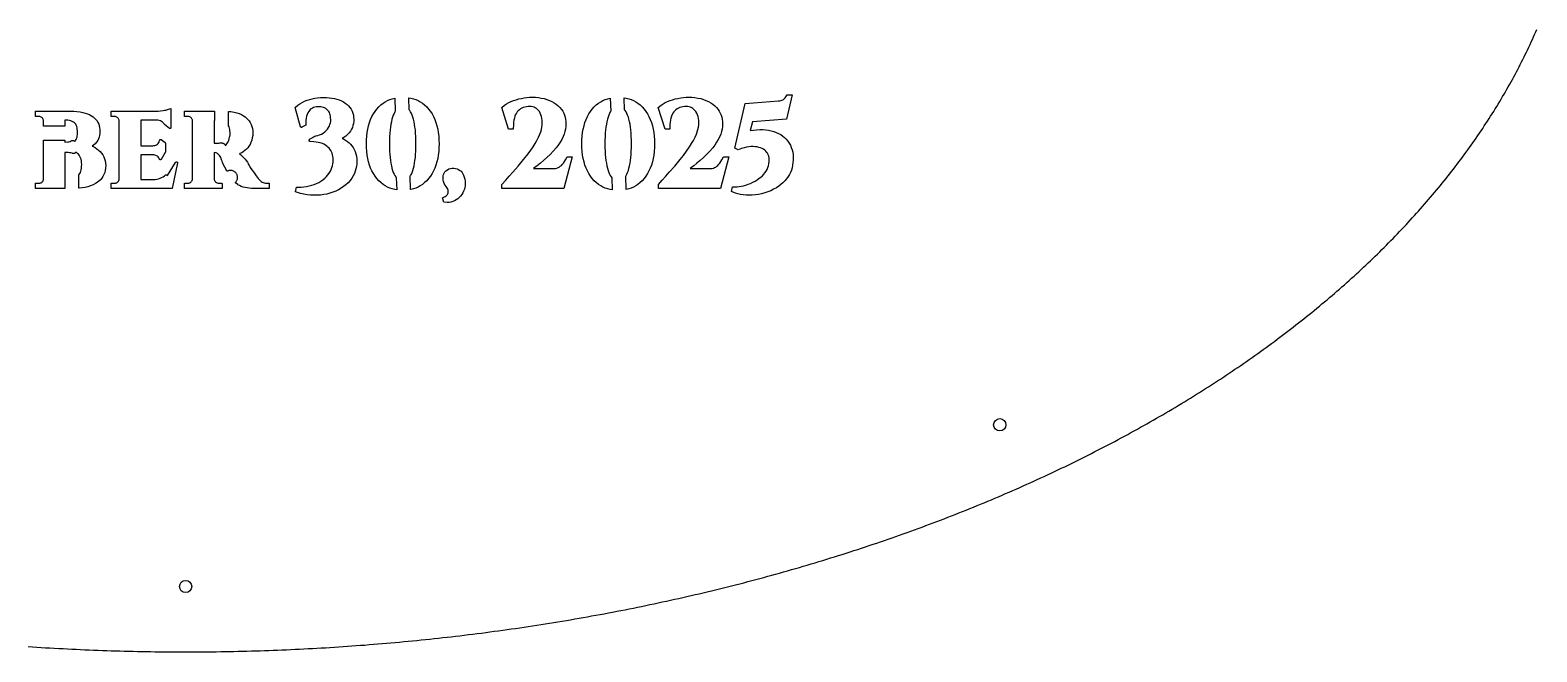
# Model space of a CAD drawing. Header units: inches. Extents: x 0 to 16, y 0 to 9.5.
# Drawn here: x 7.11 to 15.75, y 0 to 3.56 of the extents above; entities that cross this region are included whole.
import ezdxf

# ---------------------------------------------------------------- set-up
doc = ezdxf.new("R2010")
doc.units = ezdxf.units.IN
doc.header["$MEASUREMENT"] = 0
doc.layers.add('CUT', color=7, linetype='Continuous')

msp = doc.modelspace()

# ---------------------------------------------------------------- linework, layer by layer
at = {"layer": 'CUT'}
msp.add_lwpolyline([(7.0971, 0.0303), (7.1221, 0.0287), (7.1471, 0.0271), (7.1721, 0.0255), (7.1971, 0.024), (7.2221, 0.0225), (7.2471, 0.0211), (7.2722, 0.0197), (7.2972, 0.0184), (7.3222, 0.0171), (7.3473, 0.0158), (7.3723, 0.0146), (7.3974, 0.0135), (7.4224, 0.0124), (7.4475, 0.0113), (7.4726, 0.0103), (7.4977, 0.0094), (7.5228, 0.0085), (7.5479, 0.0076), (7.5729, 0.0068), (7.598, 0.006), (7.6231, 0.0053), (7.6483, 0.0046), (7.6734, 0.004), (7.6985, 0.0034), (7.7236, 0.0028), (7.7487, 0.0023), (7.7738, 0.0019), (7.799, 0.0015), (7.8241, 0.0011), (7.8492, 0.0008), (7.8743, 0.0006), (7.8995, 0.0004), (7.9246, 0.0002), (7.9497, 0.0001), (7.9749, 0), (8, 0), (8.0251, 0), (8.0503, 0.0001), (8.0754, 0.0002), (8.1005, 0.0004), (8.1257, 0.0006), (8.1508, 0.0008), (8.1759, 0.0011), (8.201, 0.0015), (8.2262, 0.0019), (8.2513, 0.0023), (8.2764, 0.0028), (8.3015, 0.0034), (8.3266, 0.004), (8.3517, 0.0046), (8.3769, 0.0053), (8.402, 0.006), (8.4271, 0.0068), (8.4521, 0.0076), (8.4772, 0.0085), (8.5023, 0.0094), (8.5274, 0.0103), (8.5525, 0.0113), (8.5776, 0.0124), (8.6026, 0.0135), (8.6277, 0.0146), (8.6527, 0.0158), (8.6778, 0.0171), (8.7028, 0.0184), (8.7278, 0.0197), (8.7529, 0.0211), (8.7779, 0.0225), (8.8029, 0.024), (8.8279, 0.0255), (8.8529, 0.0271), (8.8779, 0.0287), (8.9029, 0.0303), (8.9278, 0.0321), (8.9528, 0.0338), (8.9777, 0.0356), (9.0027, 0.0375), (9.0276, 0.0393), (9.0525, 0.0413), (9.0774, 0.0433), (9.1023, 0.0453), (9.1272, 0.0474), (9.1521, 0.0495), (9.177, 0.0517), (9.2018, 0.0539), (9.2266, 0.0562), (9.2515, 0.0585), (9.2763, 0.0608), (9.3011, 0.0632), (9.3259, 0.0657), (9.3507, 0.0682), (9.3754, 0.0707), (9.4002, 0.0733), (9.4249, 0.076), (9.4496, 0.0786), (9.4744, 0.0814), (9.4991, 0.0841), (9.5237, 0.087), (9.5484, 0.0898), (9.573, 0.0927), (9.5977, 0.0957), (9.6223, 0.0987), (9.6469, 0.1017), (9.6715, 0.1048), (9.6961, 0.108), (9.7206, 0.1112), (9.7451, 0.1144), (9.7697, 0.1177), (9.7942, 0.121), (9.8186, 0.1244), (9.8431, 0.1278), (9.8676, 0.1312), (9.892, 0.1347), (9.9164, 0.1383), (9.9408, 0.1419), (9.9652, 0.1455), (9.9895, 0.1492), (10.0139, 0.153), (10.0382, 0.1567), (10.0625, 0.1606), (10.0867, 0.1644), (10.111, 0.1684), (10.1352, 0.1723), (10.1594, 0.1763), (10.1836, 0.1804), (10.2078, 0.1845), (10.2319, 0.1886), (10.2561, 0.1928), (10.2802, 0.197), (10.3042, 0.2013), (10.3283, 0.2056), (10.3523, 0.21), (10.3763, 0.2144), (10.4003, 0.2188), (10.4243, 0.2233), (10.4482, 0.2279), (10.4721, 0.2325), (10.496, 0.2371), (10.5199, 0.2418), (10.5437, 0.2465), (10.5675, 0.2513), (10.5913, 0.2561), (10.6151, 0.261), (10.6388, 0.2659), (10.6626, 0.2708), (10.6862, 0.2758), (10.7099, 0.2808), (10.7335, 0.2859), (10.7571, 0.291), (10.7807, 0.2962), (10.8043, 0.3014), (10.8278, 0.3066), (10.8513, 0.3119), (10.8748, 0.3173), (10.8982, 0.3227), (10.9216, 0.3281), (10.945, 0.3336), (10.9683, 0.3391), (10.9917, 0.3446), (11.015, 0.3502), (11.0382, 0.3559), (11.0615, 0.3616), (11.0847, 0.3673), (11.1078, 0.3731), (11.131, 0.3789), (11.1541, 0.3848), (11.1772, 0.3907), (11.2002, 0.3966), (11.2233, 0.4026), (11.2462, 0.4086), (11.2692, 0.4147), (11.2921, 0.4208), (11.315, 0.427), (11.3379, 0.4332), (11.3607, 0.4394), (11.3835, 0.4457), (11.4062, 0.4521), (11.429, 0.4584), (11.4516, 0.4649), (11.4743, 0.4713), (11.4969, 0.4778), (11.5195, 0.4844), (11.5421, 0.491), (11.5646, 0.4976), (11.5871, 0.5043), (11.6095, 0.511), (11.6319, 0.5177), (11.6543, 0.5245), (11.6766, 0.5314), (11.6989, 0.5382), (11.7212, 0.5452), (11.7434, 0.5521), (11.7656, 0.5591), (11.7878, 0.5662), (11.8099, 0.5732), (11.832, 0.5804), (11.854, 0.5875), (11.876, 0.5948), (11.898, 0.602), (11.9199, 0.6093), (11.9418, 0.6166), (11.9637, 0.624), (11.9855, 0.6314), (12.0073, 0.6389), (12.029, 0.6464), (12.0507, 0.6539), (12.0723, 0.6615), (12.0939, 0.6691), (12.1155, 0.6767), (12.137, 0.6844), (12.1585, 0.6922), (12.18, 0.7), (12.2014, 0.7078), (12.2228, 0.7156), (12.2441, 0.7235), (12.2654, 0.7315), (12.2866, 0.7394), (12.3078, 0.7475), (12.329, 0.7555), (12.3501, 0.7636), (12.3712, 0.7717), (12.3922, 0.7799), (12.4132, 0.7881), (12.4341, 0.7964), (12.455, 0.8047), (12.4759, 0.813), (12.4967, 0.8214), (12.5174, 0.8298), (12.5382, 0.8382), (12.5588, 0.8467), (12.5795, 0.8552), (12.6, 0.8638), (12.6206, 0.8724), (12.6411, 0.881), (12.6615, 0.8897), (12.6819, 0.8984), (12.7023, 0.9072), (12.7226, 0.916), (12.7429, 0.9248), (12.7631, 0.9337), (12.7832, 0.9426), (12.8034, 0.9515), (12.8234, 0.9605), (12.8435, 0.9695), (12.8634, 0.9785), (12.8834, 0.9876), (12.9033, 0.9968), (12.9231, 1.0059), (12.9429, 1.0151), (12.9626, 1.0244), (12.9823, 1.0336), (13.0019, 1.043), (13.0215, 1.0523), (13.0411, 1.0617), (13.0606, 1.0711), (13.08, 1.0806), (13.0994, 1.0901), (13.1187, 1.0996), (13.138, 1.1092), (13.1573, 1.1188), (13.1764, 1.1284), (13.1956, 1.1381), (13.2147, 1.1478), (13.2337, 1.1575), (13.2527, 1.1673), (13.2716, 1.1771), (13.2905, 1.187), (13.3093, 1.1969), (13.3281, 1.2068), (13.3468, 1.2167), (13.3655, 1.2267), (13.3841, 1.2368), (13.4027, 1.2468), (13.4212, 1.2569), (13.4396, 1.267), (13.458, 1.2772), (13.4764, 1.2874), (13.4947, 1.2976), (13.5129, 1.3079), (13.5311, 1.3182), (13.5492, 1.3285), (13.5673, 1.3389), (13.5853, 1.3493), (13.6033, 1.3597), (13.6212, 1.3702), (13.6391, 1.3807), (13.6569, 1.3912), (13.6746, 1.4018), (13.6923, 1.4124), (13.7099, 1.423), (13.7275, 1.4337), (13.745, 1.4444), (13.7625, 1.4551), (13.7799, 1.4659), (13.7972, 1.4767), (13.8145, 1.4875), (13.8317, 1.4984), (13.8489, 1.5093), (13.866, 1.5202), (13.8831, 1.5312), (13.9001, 1.5422), (13.917, 1.5532), (13.9339, 1.5642), (13.9508, 1.5753), (13.9675, 1.5864), (13.9842, 1.5976), (14.0009, 1.6088), (14.0175, 1.62), (14.034, 1.6312), (14.0505, 1.6425), (14.0669, 1.6538), (14.0832, 1.6651), (14.0995, 1.6765), (14.1158, 1.6879), (14.1319, 1.6993), (14.1481, 1.7108), (14.1641, 1.7222), (14.1801, 1.7337), (14.196, 1.7453), (14.2119, 1.7569), (14.2277, 1.7685), (14.2434, 1.7801), (14.2591, 1.7918), (14.2747, 1.8034), (14.2903, 1.8152), (14.3058, 1.8269), (14.3212, 1.8387), (14.3366, 1.8505), (14.3519, 1.8623), (14.3672, 1.8742), (14.3824, 1.8861), (14.3975, 1.898), (14.4125, 1.91), (14.4275, 1.9219), (14.4425, 1.9339), (14.4573, 1.946), (14.4721, 1.958), (14.4869, 1.9701), (14.5016, 1.9822), (14.5162, 1.9944), (14.5307, 2.0065), (14.5452, 2.0187), (14.5596, 2.0309), (14.574, 2.0432), (14.5883, 2.0555), (14.6025, 2.0678), (14.6166, 2.0801), (14.6307, 2.0925), (14.6448, 2.1048), (14.6587, 2.1172), (14.6726, 2.1297), (14.6865, 2.1421), (14.7002, 2.1546), (14.7139, 2.1671), (14.7276, 2.1797), (14.7411, 2.1922), (14.7546, 2.2048), (14.7681, 2.2174), (14.7814, 2.2301), (14.7947, 2.2427), (14.808, 2.2554), (14.8211, 2.2681), (14.8342, 2.2809), (14.8473, 2.2936), (14.8602, 2.3064), (14.8731, 2.3192), (14.8859, 2.3321), (14.8987, 2.3449), (14.9114, 2.3578), (14.924, 2.3707), (14.9366, 2.3836), (14.9491, 2.3966), (14.9615, 2.4095), (14.9738, 2.4225), (14.9861, 2.4356), (14.9983, 2.4486), (15.0105, 2.4617), (15.0225, 2.4748), (15.0345, 2.4879), (15.0465, 2.501), (15.0583, 2.5142), (15.0701, 2.5273), (15.0819, 2.5405), (15.0935, 2.5538), (15.1051, 2.567), (15.1166, 2.5803), (15.1281, 2.5935), (15.1394, 2.6069), (15.1507, 2.6202), (15.162, 2.6335), (15.1731, 2.6469), (15.1842, 2.6603), (15.1952, 2.6737), (15.2062, 2.6871), (15.2171, 2.7006), (15.2279, 2.7141), (15.2386, 2.7275), (15.2493, 2.7411), (15.2599, 2.7546), (15.2704, 2.7681), (15.2808, 2.7817), (15.2912, 2.7953), (15.3015, 2.8089), (15.3118, 2.8225), (15.3219, 2.8362), (15.332, 2.8499), (15.342, 2.8635), (15.352, 2.8773), (15.3619, 2.891), (15.3717, 2.9047), (15.3814, 2.9185), (15.391, 2.9323), (15.4006, 2.946), (15.4101, 2.9599), (15.4196, 2.9737), (15.4289, 2.9875), (15.4382, 3.0014), (15.4474, 3.0153), (15.4566, 3.0292), (15.4656, 3.0431), (15.4746, 3.057), (15.4836, 3.071), (15.4924, 3.085), (15.5012, 3.0989), (15.5099, 3.1129), (15.5185, 3.127), (15.527, 3.141), (15.5355, 3.155), (15.5439, 3.1691), (15.5523, 3.1832), (15.5605, 3.1973), (15.5687, 3.2114), (15.5768, 3.2255), (15.5848, 3.2397), (15.5928, 3.2538), (15.6006, 3.268), (15.6085, 3.2822), (15.6162, 3.2964), (15.6238, 3.3106), (15.6314, 3.3248), (15.6389, 3.3391), (15.6463, 3.3533), (15.6537, 3.3676), (15.661, 3.3819), (15.6682, 3.3962), (15.6753, 3.4105), (15.6823, 3.4248), (15.6893, 3.4391), (15.6962, 3.4535), (15.703, 3.4678), (15.7098, 3.4822), (15.7165, 3.4966), (15.7231, 3.511), (15.7296, 3.5254), (15.736, 3.5398), (15.7424, 3.5543), (15.7487, 3.5687)], dxfattribs=at)
for points in [[(7.6012, 2.6882), (7.6046, 2.6896), (7.6079, 2.6916), (7.611, 2.6943), (7.6144, 2.6984), (7.6168, 2.7027), (7.6184, 2.7074), (7.6191, 2.7129), (7.6191, 3.0432), (7.6186, 3.0479), (7.6175, 3.052), (7.616, 3.0555), (7.6139, 3.0588), (7.6112, 3.0619), (7.608, 3.0645), (7.6048, 3.0664), (7.6013, 3.0678), (7.5975, 3.0687), (7.5929, 3.069), (7.5924, 3.069), (7.5908, 3.069), (7.5884, 3.069), (7.5861, 3.069), (7.5847, 3.069), (7.5722, 3.069), (7.5722, 3.1), (7.8297, 3.1), (7.8429, 3.1004), (7.8565, 3.1016), (7.8707, 3.1037), (7.8788, 3.1051), (7.8859, 3.1065), (7.8917, 3.1078), (7.8963, 3.1089), (7.9154, 3.1146), (7.9154, 3.0053), (7.9154, 3.0048), (7.9153, 3.0043), (7.9152, 3.0038), (7.915, 3.0034), (7.9148, 3.0029), (7.9146, 3.0025), (7.9143, 3.0021), (7.914, 3.0017), (7.9136, 3.0014), (7.9132, 3.0011), (7.9128, 3.0009), (7.9124, 3.0007), (7.9119, 3.0005), (7.9114, 3.0004), (7.9109, 3.0003), (7.9105, 3.0003), (7.91, 3.0003), (7.9095, 3.0003), (7.909, 3.0004), (7.9086, 3.0006), (7.9081, 3.0008), (7.9077, 3.001), (7.9073, 3.0013), (7.8781, 3.0244), (7.8777, 3.0247), (7.8774, 3.025), (7.8771, 3.0254), (7.8769, 3.0257), (7.8751, 3.0287), (7.8712, 3.0335), (7.8667, 3.0377), (7.8615, 3.0411), (7.8556, 3.0439), (7.8488, 3.046), (7.8411, 3.0474), (7.8323, 3.048), (7.7439, 3.048), (7.7439, 2.9019), (7.8112, 2.9019), (7.8179, 2.9025), (7.8237, 2.9036), (7.829, 2.9054), (7.8336, 2.9078), (7.8378, 2.9108), (7.8416, 2.9144), (7.8457, 2.9196), (7.8488, 2.9252), (7.851, 2.9312), (7.8516, 2.9341), (7.8518, 2.9346), (7.8519, 2.9351), (7.8521, 2.9355), (7.8524, 2.9359), (7.8527, 2.9363), (7.853, 2.9367), (7.8533, 2.937), (7.8537, 2.9373), (7.8542, 2.9375), (7.8546, 2.9377), (7.855, 2.9379), (7.8555, 2.938), (7.856, 2.9381), (7.8565, 2.9381), (7.857, 2.9381), (7.8574, 2.938), (7.8579, 2.9379), (7.8584, 2.9378), (7.8588, 2.9376), (7.8592, 2.9373), (7.8596, 2.937), (7.882, 2.9194), (7.8824, 2.9191), (7.8827, 2.9187), (7.883, 2.9183), (7.8833, 2.9179), (7.8835, 2.9175), (7.8837, 2.917), (7.8838, 2.9165), (7.8839, 2.916), (7.8839, 2.9155), (7.8839, 2.8655), (7.8839, 2.865), (7.8838, 2.8646), (7.8837, 2.8641), (7.8836, 2.8637), (7.8834, 2.8633), (7.8832, 2.8629), (7.859, 2.8231), (7.8587, 2.8227), (7.8584, 2.8223), (7.8581, 2.8219), (7.8577, 2.8216), (7.8573, 2.8214), (7.8568, 2.8211), (7.8564, 2.821), (7.8559, 2.8208), (7.8555, 2.8207), (7.855, 2.8207), (7.8545, 2.8207), (7.854, 2.8207), (7.8535, 2.8208), (7.8531, 2.8209), (7.8526, 2.8211), (7.8522, 2.8214), (7.8518, 2.8216), (7.8514, 2.8219), (7.851, 2.8223), (7.8507, 2.8226), (7.8505, 2.823), (7.8502, 2.8235), (7.85, 2.8239), (7.8488, 2.8272), (7.8457, 2.8326), (7.8417, 2.8376), (7.8379, 2.8412), (7.8337, 2.8441), (7.829, 2.8464), (7.8238, 2.8482), (7.8179, 2.8494), (7.8112, 2.8499), (7.7439, 2.8499), (7.7439, 2.708), (7.8142, 2.708), (7.8252, 2.7085), (7.8354, 2.7098), (7.845, 2.712), (7.854, 2.715), (7.8625, 2.7189), (7.8706, 2.7236), (7.8783, 2.7292), (7.8838, 2.734), (7.8842, 2.7343), (7.8846, 2.7345), (7.885, 2.7347), (7.8855, 2.7349), (7.886, 2.7351), (7.8864, 2.7351), (7.8869, 2.7352), (7.8874, 2.7352), (7.8879, 2.7351), (7.8884, 2.735), (7.8888, 2.7349), (7.8893, 2.7347), (7.8897, 2.7345), (7.8963, 2.7304), (7.9425, 2.8064), (7.9428, 2.8068), (7.9431, 2.8072), (7.9435, 2.8076), (7.9439, 2.8079), (7.9443, 2.8082), (7.9447, 2.8084), (7.9452, 2.8086), (7.9457, 2.8087), (7.9462, 2.8088), (7.9467, 2.8088), (7.9491, 2.8088), (7.9496, 2.8088), (7.9501, 2.8087), (7.9505, 2.8086), (7.951, 2.8084), (7.9515, 2.8082), (7.9519, 2.808), (7.9523, 2.8077), (7.9526, 2.8073), (7.953, 2.807), (7.9533, 2.8066), (7.9535, 2.8061), (7.9537, 2.8057), (7.9539, 2.8052), (7.954, 2.8047), (7.9541, 2.8043), (7.9541, 2.8038), (7.9541, 2.8033), (7.954, 2.8028), (7.9237, 2.656), (7.5722, 2.656), (7.5722, 2.687), (7.5929, 2.687), (7.5975, 2.6873)], [(8.8391, 3.1753), (8.8539, 3.1725), (8.868, 3.1689), (8.8813, 3.1643), (8.8937, 3.1589), (8.9052, 3.1529), (8.9158, 3.146), (8.9256, 3.1384), (8.9343, 3.13), (8.9421, 3.1208), (8.9489, 3.1109), (8.9544, 3.1003), (8.9587, 3.0891), (8.9618, 3.0774), (8.9636, 3.0651), (8.9642, 3.0523), (8.9637, 3.0403), (8.9622, 3.0288), (8.9597, 3.0177), (8.9562, 3.0072), (8.9517, 2.9971), (8.945, 2.9856), (8.9372, 2.9751), (8.9284, 2.9656), (8.9186, 2.9571), (8.9081, 2.9497), (8.898, 2.9441), (8.9045, 2.9412), (8.9167, 2.9344), (8.9285, 2.9265), (8.9377, 2.9191), (8.9462, 2.9108), (8.954, 2.9016), (8.9609, 2.8915), (8.9671, 2.8806), (8.9724, 2.8687), (8.9765, 2.8558), (8.9794, 2.842), (8.9811, 2.8275), (8.9817, 2.8122), (8.9811, 2.7973), (8.9795, 2.7828), (8.9766, 2.7687), (8.9727, 2.7551), (8.9676, 2.742), (8.9613, 2.7294), (8.9526, 2.7152), (8.9428, 2.7019), (8.9317, 2.6894), (8.9194, 2.6779), (8.9061, 2.6674), (8.8918, 2.6578), (8.8768, 2.6493), (8.8611, 2.6417), (8.8446, 2.6351), (8.8275, 2.6295), (8.8098, 2.625), (8.7917, 2.6215), (8.7734, 2.6191), (8.7547, 2.6177), (8.7357, 2.6175), (8.7165, 2.6184), (8.6974, 2.6205), (8.6785, 2.6239), (8.6597, 2.6285), (8.631, 2.6373), (8.6364, 2.6645), (8.6627, 2.6648), (8.6785, 2.6659), (8.6939, 2.668), (8.709, 2.671), (8.7237, 2.6749), (8.7378, 2.6797), (8.7513, 2.6853), (8.764, 2.6916), (8.7761, 2.6988), (8.7875, 2.7066), (8.798, 2.7152), (8.8075, 2.7244), (8.816, 2.7343), (8.8236, 2.7449), (8.8303, 2.7563), (8.835, 2.766), (8.8388, 2.7761), (8.8418, 2.7865), (8.844, 2.7973), (8.8453, 2.8084), (8.8457, 2.8199), (8.8453, 2.8307), (8.8442, 2.8408), (8.8425, 2.8501), (8.84, 2.8587), (8.8369, 2.8665), (8.8332, 2.8737), (8.8288, 2.8803), (8.8228, 2.8875), (8.8162, 2.8941), (8.8091, 2.9), (8.8014, 2.9052), (8.793, 2.9098), (8.784, 2.9137), (8.7724, 2.9177), (8.7605, 2.9208), (8.7482, 2.923), (8.7356, 2.9243), (8.7139, 2.9251), (8.7135, 2.9251), (8.713, 2.9252), (8.7125, 2.9253), (8.7121, 2.9255), (8.7116, 2.9257), (8.7112, 2.926), (8.7109, 2.9263), (8.7105, 2.9266), (8.7102, 2.927), (8.7099, 2.9274), (8.7097, 2.9278), (8.7095, 2.9282), (8.7093, 2.9287), (8.7092, 2.9292), (8.7091, 2.9296), (8.7091, 2.9301), (8.7091, 2.9306), (8.7092, 2.9311), (8.7106, 2.938), (8.7107, 2.9385), (8.7109, 2.939), (8.7111, 2.9394), (8.7114, 2.9399), (8.7117, 2.9403), (8.712, 2.9406), (8.7124, 2.941), (8.7128, 2.9412), (8.7133, 2.9415), (8.7383, 2.9541), (8.7383, 2.9541), (8.7383, 2.9542), (8.7386, 2.9547), (8.7389, 2.9551), (8.7392, 2.9554), (8.7395, 2.9558), (8.7399, 2.9561), (8.7403, 2.9563), (8.7408, 2.9566), (8.7412, 2.9567), (8.7417, 2.9569), (8.7422, 2.957), (8.747, 2.9576), (8.7579, 2.9602), (8.7685, 2.9639), (8.7789, 2.9688), (8.7887, 2.9746), (8.7977, 2.9814), (8.8059, 2.989), (8.8133, 2.9975), (8.8198, 3.0069), (8.8243, 3.015), (8.8278, 3.0235), (8.8303, 3.0325), (8.8318, 3.0419), (8.8323, 3.0518), (8.8317, 3.0626), (8.8309, 3.0709), (8.8294, 3.0785), (8.8272, 3.0853), (8.8245, 3.0917), (8.8211, 3.0974), (8.816, 3.104), (8.8102, 3.1098), (8.8036, 3.1147), (8.7962, 3.1188), (8.7898, 3.1214), (8.7829, 3.1233), (8.7755, 3.1246), (8.7675, 3.1251), (8.759, 3.125), (8.7497, 3.1241), (8.7413, 3.1225), (8.7337, 3.1202), (8.7268, 3.1171), (8.7207, 3.1134), (8.7151, 3.109), (8.7102, 3.1038), (8.7057, 3.0979), (8.7011, 3.0899), (8.6973, 3.0808), (8.6941, 3.0705), (8.6917, 3.059), (8.69, 3.0464), (8.6891, 3.0326), (8.6891, 3.022), (8.6891, 3.0215), (8.689, 3.021), (8.6889, 3.0205), (8.6887, 3.02), (8.6885, 3.0196), (8.6882, 3.0192), (8.6879, 3.0188), (8.6876, 3.0184), (8.6872, 3.0181), (8.6868, 3.0178), (8.6864, 3.0175), (8.6666, 3.0076), (8.6661, 3.0074), (8.6657, 3.0072), (8.6652, 3.0071), (8.6647, 3.007), (8.6642, 3.007), (8.6637, 3.0071), (8.6633, 3.0071), (8.6628, 3.0073), (8.6623, 3.0074), (8.6619, 3.0077), (8.6615, 3.0079), (8.6611, 3.0082), (8.6607, 3.0085), (8.6604, 3.0089), (8.6601, 3.0093), (8.6599, 3.0097), (8.6597, 3.0102), (8.6595, 3.0106), (8.6277, 3.1209), (8.644, 3.1344), (8.6558, 3.1425), (8.6686, 3.15), (8.6826, 3.1568), (8.6978, 3.163), (8.7114, 3.1675), (8.7258, 3.1713), (8.7408, 3.1742), (8.7566, 3.1764), (8.7731, 3.1778), (8.7903, 3.1784), (8.8073, 3.1782), (8.8236, 3.1772)], [(9.199, 2.6509), (9.1846, 2.6546), (9.1708, 2.6593), (9.1575, 2.6651), (9.1447, 2.672), (9.1326, 2.6799), (9.1196, 2.6901), (9.1075, 2.7014), (9.0964, 2.7137), (9.0861, 2.7271), (9.0768, 2.7416), (9.0684, 2.7571), (9.0609, 2.7737), (9.0544, 2.7912), (9.049, 2.8094), (9.0445, 2.8285), (9.041, 2.8485), (9.0386, 2.8692), (9.0371, 2.8907), (9.0366, 2.913), (9.0371, 2.9353), (9.0386, 2.9568), (9.041, 2.9775), (9.0445, 2.9975), (9.049, 3.0166), (9.0544, 3.0348), (9.0609, 3.0523), (9.0684, 3.0689), (9.0768, 3.0844), (9.0861, 3.0989), (9.0964, 3.1123), (9.1075, 3.1246), (9.1196, 3.1359), (9.1326, 3.1461), (9.1447, 3.154), (9.1575, 3.1609), (9.1708, 3.1667), (9.1846, 3.1714), (9.199, 3.1751), (9.1997, 3.1752), (9.2021, 3.0996), (9.1997, 3.0958), (9.195, 3.087), (9.1907, 3.0769), (9.1867, 3.0657), (9.183, 3.0533), (9.1798, 3.0397), (9.177, 3.025), (9.1746, 3.0091), (9.1726, 2.9922), (9.1711, 2.974), (9.17, 2.9548), (9.1693, 2.9345), (9.1691, 2.913), (9.1693, 2.8915), (9.17, 2.8712), (9.1711, 2.852), (9.1726, 2.8338), (9.1746, 2.8169), (9.177, 2.801), (9.1798, 2.7863), (9.183, 2.7727), (9.1867, 2.7603), (9.1907, 2.7491), (9.195, 2.739), (9.1997, 2.7302), (9.2046, 2.7226), (9.2081, 2.7182), (9.2103, 2.6489)], [(9.2915, 3.1751), (9.3059, 3.1714), (9.3197, 3.1667), (9.3329, 3.1609), (9.3456, 3.154), (9.3577, 3.146), (9.3706, 3.1359), (9.3826, 3.1246), (9.3937, 3.1123), (9.4039, 3.0988), (9.4131, 3.0844), (9.4215, 3.0688), (9.429, 3.0523), (9.4354, 3.0348), (9.4409, 3.0166), (9.4454, 2.9975), (9.4489, 2.9775), (9.4513, 2.9568), (9.4528, 2.9353), (9.4533, 2.913), (9.4528, 2.8907), (9.4513, 2.8692), (9.4489, 2.8485), (9.4454, 2.8285), (9.4409, 2.8094), (9.4354, 2.7912), (9.429, 2.7737), (9.4215, 2.7572), (9.4131, 2.7416), (9.4039, 2.7272), (9.3937, 2.7137), (9.3826, 2.7014), (9.3706, 2.6901), (9.3577, 2.68), (9.3456, 2.672), (9.3329, 2.6651), (9.3197, 2.6593), (9.3059, 2.6546), (9.2915, 2.6509), (9.2903, 2.6507), (9.2879, 2.7265), (9.2902, 2.7302), (9.2949, 2.739), (9.2992, 2.749), (9.3032, 2.7603), (9.3069, 2.7727), (9.3101, 2.7863), (9.3129, 2.801), (9.3153, 2.8169), (9.3173, 2.8338), (9.3188, 2.852), (9.3199, 2.8712), (9.3206, 2.8915), (9.3208, 2.913), (9.3206, 2.9345), (9.3199, 2.9548), (9.3188, 2.974), (9.3173, 2.9922), (9.3153, 3.0091), (9.3129, 3.025), (9.3101, 3.0397), (9.3069, 3.0533), (9.3032, 3.0657), (9.2992, 3.077), (9.2949, 3.087), (9.2902, 3.0958), (9.2854, 3.1034), (9.2819, 3.1078), (9.2796, 3.1772)], [(9.8516, 2.9969), (9.8129, 3.1209), (9.8293, 3.1341), (9.8407, 3.1418), (9.8531, 3.1488), (9.8665, 3.155), (9.8805, 3.1606), (9.895, 3.1654), (9.91, 3.1697), (9.9255, 3.1733), (9.9413, 3.1761), (9.9569, 3.1782), (9.9724, 3.1794), (9.9878, 3.1798), (10.0057, 3.1793), (10.023, 3.1778), (10.0397, 3.1753), (10.0558, 3.1718), (10.0713, 3.1673), (10.0862, 3.1617), (10.1003, 3.1552), (10.1134, 3.1479), (10.1256, 3.1396), (10.1367, 3.1305), (10.1467, 3.1204), (10.1556, 3.1095), (10.1624, 3.0993), (10.1682, 3.0886), (10.1729, 3.0772), (10.1765, 3.0653), (10.1791, 3.0528), (10.1806, 3.0399), (10.1811, 3.0264), (10.1805, 3.0117), (10.1786, 2.9972), (10.1754, 2.9828), (10.171, 2.9686), (10.1654, 2.9546), (10.157, 2.9378), (10.1475, 2.9215), (10.1367, 2.9056), (10.1248, 2.8903), (10.1079, 2.8709), (10.0902, 2.8522), (10.0716, 2.8342), (10.0528, 2.8173), (10.0342, 2.8014), (10.0159, 2.7867), (10.0027, 2.7764), (9.995, 2.7703), (10.1037, 2.7703), (10.1131, 2.7707), (10.1214, 2.7719), (10.129, 2.7737), (10.1359, 2.7763), (10.1423, 2.7796), (10.1485, 2.7839), (10.1545, 2.789), (10.1604, 2.7952), (10.1662, 2.8026), (10.172, 2.8111), (10.1778, 2.8207), (10.1871, 2.8382), (10.2168, 2.8382), (10.1693, 2.656), (9.8134, 2.656), (9.8134, 2.6796), (9.8355, 2.7044), (9.8553, 2.7267), (9.8759, 2.7498), (9.907, 2.7854), (9.9375, 2.8219), (9.957, 2.8464), (9.9754, 2.8711), (9.9925, 2.8958), (10.0041, 2.9142), (10.0145, 2.9324), (10.0235, 2.9504), (10.0312, 2.9682), (10.0363, 2.982), (10.0401, 2.9955), (10.0429, 3.0087), (10.0445, 3.0216), (10.0451, 3.0341), (10.0446, 3.0469), (10.0432, 3.0588), (10.0409, 3.0697), (10.0376, 3.0797), (10.0336, 3.0888), (10.0286, 3.0971), (10.0228, 3.1046), (10.0173, 3.1102), (10.0113, 3.115), (10.0048, 3.119), (9.9979, 3.1221), (9.9904, 3.1244), (9.9823, 3.1259), (9.9735, 3.1266), (9.964, 3.1264), (9.9539, 3.1254), (9.9445, 3.1235), (9.9358, 3.1208), (9.9278, 3.1174), (9.9204, 3.1132), (9.9137, 3.1082), (9.9075, 3.1024), (9.9018, 3.0958), (9.8967, 3.0883), (9.8922, 3.0799), (9.8884, 3.0705), (9.8852, 3.0602), (9.8827, 3.0488), (9.8809, 3.0365), (9.8798, 3.0232), (9.8791, 2.9969)], [(10.4346, 2.6509), (10.4202, 2.6546), (10.4064, 2.6593), (10.3931, 2.6651), (10.3803, 2.672), (10.3682, 2.6799), (10.3552, 2.6901), (10.3431, 2.7014), (10.332, 2.7137), (10.3217, 2.7271), (10.3124, 2.7416), (10.304, 2.7571), (10.2965, 2.7737), (10.29, 2.7912), (10.2846, 2.8094), (10.2801, 2.8285), (10.2766, 2.8485), (10.2742, 2.8692), (10.2727, 2.8907), (10.2722, 2.913), (10.2727, 2.9353), (10.2742, 2.9568), (10.2766, 2.9775), (10.2801, 2.9975), (10.2846, 3.0166), (10.29, 3.0348), (10.2965, 3.0523), (10.304, 3.0689), (10.3124, 3.0844), (10.3217, 3.0989), (10.332, 3.1123), (10.3431, 3.1246), (10.3552, 3.1359), (10.3682, 3.1461), (10.3803, 3.154), (10.3931, 3.1609), (10.4064, 3.1667), (10.4202, 3.1714), (10.4346, 3.1751), (10.4353, 3.1752), (10.4377, 3.0996), (10.4353, 3.0958), (10.4306, 3.087), (10.4263, 3.0769), (10.4223, 3.0657), (10.4186, 3.0533), (10.4154, 3.0397), (10.4126, 3.025), (10.4102, 3.0091), (10.4082, 2.9922), (10.4067, 2.974), (10.4056, 2.9548), (10.4049, 2.9345), (10.4047, 2.913), (10.4049, 2.8915), (10.4056, 2.8712), (10.4067, 2.852), (10.4082, 2.8338), (10.4102, 2.8169), (10.4126, 2.801), (10.4154, 2.7863), (10.4186, 2.7727), (10.4223, 2.7603), (10.4263, 2.7491), (10.4306, 2.739), (10.4353, 2.7302), (10.4402, 2.7226), (10.4437, 2.7182), (10.4459, 2.6489)], [(10.5271, 3.1751), (10.5415, 3.1714), (10.5553, 3.1667), (10.5685, 3.1609), (10.5812, 3.154), (10.5933, 3.146), (10.6062, 3.1359), (10.6182, 3.1246), (10.6293, 3.1123), (10.6395, 3.0988), (10.6487, 3.0844), (10.6571, 3.0688), (10.6646, 3.0523), (10.671, 3.0348), (10.6765, 3.0166), (10.681, 2.9975), (10.6845, 2.9775), (10.6869, 2.9568), (10.6884, 2.9353), (10.6889, 2.913), (10.6884, 2.8907), (10.6869, 2.8692), (10.6845, 2.8485), (10.681, 2.8285), (10.6765, 2.8094), (10.671, 2.7912), (10.6646, 2.7737), (10.6571, 2.7572), (10.6487, 2.7416), (10.6395, 2.7272), (10.6293, 2.7137), (10.6182, 2.7014), (10.6062, 2.6901), (10.5933, 2.68), (10.5812, 2.672), (10.5685, 2.6651), (10.5553, 2.6593), (10.5415, 2.6546), (10.5271, 2.6509), (10.5259, 2.6507), (10.5235, 2.7265), (10.5258, 2.7302), (10.5305, 2.739), (10.5348, 2.749), (10.5388, 2.7603), (10.5425, 2.7727), (10.5457, 2.7863), (10.5485, 2.801), (10.5509, 2.8169), (10.5529, 2.8338), (10.5544, 2.852), (10.5555, 2.8712), (10.5562, 2.8915), (10.5564, 2.913), (10.5562, 2.9345), (10.5555, 2.9548), (10.5544, 2.974), (10.5529, 2.9922), (10.5509, 3.0091), (10.5485, 3.025), (10.5457, 3.0397), (10.5425, 3.0533), (10.5388, 3.0657), (10.5348, 3.077), (10.5305, 3.087), (10.5258, 3.0958), (10.521, 3.1034), (10.5175, 3.1078), (10.5152, 3.1772)], [(10.7493, 2.9969), (10.7106, 3.1209), (10.727, 3.1341), (10.7384, 3.1418), (10.7508, 3.1488), (10.7642, 3.155), (10.7782, 3.1606), (10.7927, 3.1654), (10.8077, 3.1697), (10.8232, 3.1733), (10.839, 3.1761), (10.8546, 3.1782), (10.8701, 3.1794), (10.8855, 3.1798), (10.9034, 3.1793), (10.9207, 3.1778), (10.9374, 3.1753), (10.9535, 3.1718), (10.969, 3.1673), (10.9839, 3.1617), (10.998, 3.1552), (11.0111, 3.1479), (11.0233, 3.1396), (11.0344, 3.1305), (11.0444, 3.1204), (11.0533, 3.1095), (11.0601, 3.0993), (11.0659, 3.0886), (11.0706, 3.0772), (11.0742, 3.0653), (11.0768, 3.0528), (11.0783, 3.0399), (11.0788, 3.0264), (11.0782, 3.0117), (11.0763, 2.9972), (11.0731, 2.9828), (11.0687, 2.9686), (11.0631, 2.9546), (11.0547, 2.9378), (11.0452, 2.9215), (11.0344, 2.9056), (11.0225, 2.8903), (11.0056, 2.8709), (10.9879, 2.8522), (10.9693, 2.8342), (10.9505, 2.8173), (10.9319, 2.8014), (10.9136, 2.7867), (10.9004, 2.7764), (10.8927, 2.7703), (11.0014, 2.7703), (11.0108, 2.7707), (11.0191, 2.7719), (11.0267, 2.7737), (11.0336, 2.7763), (11.04, 2.7796), (11.0462, 2.7839), (11.0522, 2.789), (11.0581, 2.7952), (11.0639, 2.8026), (11.0697, 2.8111), (11.0755, 2.8207), (11.0848, 2.8382), (11.1145, 2.8382), (11.067, 2.656), (10.7111, 2.656), (10.7111, 2.6796), (10.7332, 2.7044), (10.753, 2.7267), (10.7736, 2.7498), (10.8047, 2.7854), (10.8352, 2.8219), (10.8547, 2.8464), (10.8731, 2.8711), (10.8902, 2.8958), (10.9018, 2.9142), (10.9122, 2.9324), (10.9212, 2.9504), (10.9289, 2.9682), (10.934, 2.982), (10.9378, 2.9955), (10.9406, 3.0087), (10.9422, 3.0216), (10.9428, 3.0341), (10.9423, 3.0469), (10.9409, 3.0588), (10.9386, 3.0697), (10.9353, 3.0797), (10.9313, 3.0888), (10.9263, 3.0971), (10.9205, 3.1046), (10.915, 3.1102), (10.909, 3.115), (10.9025, 3.119), (10.8956, 3.1221), (10.8881, 3.1244), (10.88, 3.1259), (10.8712, 3.1266), (10.8617, 3.1264), (10.8516, 3.1254), (10.8422, 3.1235), (10.8335, 3.1208), (10.8255, 3.1174), (10.8181, 3.1132), (10.8114, 3.1082), (10.8052, 3.1024), (10.7995, 3.0958), (10.7944, 3.0883), (10.7899, 3.0799), (10.7861, 3.0705), (10.7829, 3.0602), (10.7804, 3.0488), (10.7786, 3.0365), (10.7775, 3.0232), (10.7768, 2.9969)], [(11.4453, 3.0543), (11.2498, 3.0396), (11.2365, 2.9884), (11.2368, 2.9884), (11.2559, 2.9916), (11.2744, 2.9937), (11.2924, 2.9946), (11.3098, 2.9945), (11.3266, 2.9932), (11.3428, 2.9909), (11.3582, 2.9877), (11.3729, 2.9835), (11.3869, 2.9783), (11.4001, 2.9723), (11.4126, 2.9652), (11.4242, 2.9572), (11.4348, 2.9484), (11.4445, 2.9388), (11.4533, 2.9283), (11.461, 2.9171), (11.4677, 2.9051), (11.4733, 2.8923), (11.4778, 2.879), (11.4811, 2.865), (11.4832, 2.8506), (11.4842, 2.8356), (11.484, 2.8201), (11.4829, 2.8048), (11.4808, 2.7901), (11.4776, 2.7759), (11.4735, 2.7622), (11.4684, 2.7492), (11.4622, 2.7368), (11.455, 2.7251), (11.4459, 2.7123), (11.4359, 2.7005), (11.4252, 2.6894), (11.4136, 2.6792), (11.4013, 2.6698), (11.3883, 2.6612), (11.3721, 2.6521), (11.3555, 2.6441), (11.3384, 2.6372), (11.3209, 2.6313), (11.3029, 2.6266), (11.2848, 2.6229), (11.267, 2.6202), (11.2494, 2.6186), (11.232, 2.6181), (11.2147, 2.6186), (11.198, 2.62), (11.1821, 2.6224), (11.167, 2.6258), (11.1526, 2.63), (11.1299, 2.6387), (11.1353, 2.6653), (11.1539, 2.6653), (11.1636, 2.666), (11.1744, 2.6675), (11.1864, 2.6696), (11.1991, 2.6725), (11.212, 2.6762), (11.2253, 2.6807), (11.2388, 2.6861), (11.2521, 2.6921), (11.2651, 2.699), (11.2777, 2.7067), (11.2898, 2.7151), (11.2989, 2.7223), (11.3074, 2.7301), (11.3152, 2.7384), (11.3223, 2.7473), (11.3288, 2.7566), (11.3344, 2.7664), (11.3388, 2.7766), (11.3422, 2.7874), (11.3446, 2.7988), (11.3459, 2.811), (11.3463, 2.8219), (11.3456, 2.8319), (11.344, 2.8411), (11.3413, 2.8494), (11.3378, 2.8569), (11.3332, 2.8639), (11.3276, 2.8702), (11.3211, 2.8761), (11.3139, 2.8812), (11.3059, 2.8857), (11.2972, 2.8894), (11.2876, 2.8924), (11.2773, 2.8946), (11.2661, 2.8961), (11.2544, 2.8968), (11.2421, 2.8965), (11.2294, 2.8952), (11.2161, 2.8929), (11.2023, 2.8896), (11.188, 2.8854), (11.1678, 2.8782), (11.1488, 2.8887), (11.2096, 3.1441), (11.3998, 3.1595), (11.408, 3.1599), (11.4144, 3.1608), (11.4199, 3.1624), (11.4244, 3.1644), (11.4283, 3.1669), (11.4332, 3.1711), (11.4376, 3.176), (11.4416, 3.1816), (11.4489, 3.1945), (11.478, 3.1945)], [(7.1581, 2.687), (7.1633, 2.6873), (7.1675, 2.6883), (7.1712, 2.6897), (7.1745, 2.6917), (7.1776, 2.6944), (7.1803, 2.6974), (7.1822, 2.7006), (7.1834, 2.7039), (7.1841, 2.7075), (7.1843, 2.7123), (7.1843, 2.9341), (7.3077, 2.9341), (7.3077, 2.923), (7.324, 2.9238), (7.331, 2.9249), (7.3375, 2.9266), (7.343, 2.9289), (7.3448, 2.9299), (7.3462, 2.9306), (7.3476, 2.9311), (7.349, 2.9315), (7.3505, 2.9318), (7.352, 2.9319), (7.3536, 2.9319), (7.3551, 2.9317), (7.3565, 2.9314), (7.358, 2.9309), (7.3594, 2.9303), (7.3607, 2.9295), (7.3619, 2.9286), (7.3631, 2.9276), (7.3641, 2.9265), (7.3644, 2.9261), (7.3658, 2.9275), (7.3693, 2.9322), (7.3724, 2.9377), (7.3751, 2.9439), (7.3773, 2.9508), (7.3789, 2.9585), (7.3799, 2.9671), (7.3803, 2.9767), (7.38, 2.9872), (7.379, 2.9967), (7.3775, 3.0052), (7.3755, 3.0127), (7.3729, 3.0192), (7.3699, 3.0246), (7.3666, 3.0292), (7.3627, 3.0331), (7.3565, 3.0378), (7.3496, 3.0416), (7.3422, 3.0447), (7.3342, 3.0469), (7.3254, 3.0482), (7.3157, 3.0487), (7.3077, 3.0487), (7.3077, 3.0141), (7.1843, 3.0141), (7.1843, 3.0437), (7.1841, 3.0491), (7.1834, 3.053), (7.1821, 3.0564), (7.1803, 3.0593), (7.1779, 3.0621), (7.1748, 3.0645), (7.1715, 3.0664), (7.1677, 3.0678), (7.1634, 3.0687), (7.1581, 3.069), (7.1388, 3.069), (7.1388, 3.1), (7.3392, 3.1), (7.358, 3.0995), (7.377, 3.0981), (7.3962, 3.0957), (7.4107, 3.093), (7.4246, 3.0893), (7.438, 3.0848), (7.4508, 3.0792), (7.4606, 3.0738), (7.4698, 3.0675), (7.4782, 3.0604), (7.4858, 3.0525), (7.4925, 3.0437), (7.4975, 3.0353), (7.5016, 3.0263), (7.5047, 3.0165), (7.5069, 3.0062), (7.5082, 2.9952), (7.5086, 2.9837), (7.5081, 2.9723), (7.5066, 2.9614), (7.5041, 2.951), (7.5004, 2.9412), (7.4958, 2.9321), (7.489, 2.922), (7.4812, 2.913), (7.4725, 2.9051), (7.4639, 2.8992), (7.4698, 2.8969), (7.4808, 2.8912), (7.4912, 2.8846), (7.5008, 2.8772), (7.5096, 2.8689), (7.5175, 2.8598), (7.5246, 2.8498), (7.5307, 2.8388), (7.5355, 2.827), (7.5388, 2.8145), (7.5408, 2.8014), (7.5415, 2.7877), (7.5409, 2.7738), (7.539, 2.7607), (7.5359, 2.7483), (7.5315, 2.7366), (7.5258, 2.7258), (7.519, 2.716), (7.5114, 2.707), (7.5028, 2.6987), (7.4934, 2.6913), (7.4831, 2.6846), (7.4694, 2.6774), (7.4548, 2.6713), (7.4393, 2.6664), (7.423, 2.6625), (7.4062, 2.6597), (7.3891, 2.6576), (7.3881, 2.6576), (7.3881, 2.7351), (7.3885, 2.7356), (7.3931, 2.7426), (7.3963, 2.749), (7.3991, 2.7563), (7.4012, 2.7644), (7.4028, 2.7734), (7.4038, 2.7833), (7.4041, 2.794), (7.4037, 2.8049), (7.4024, 2.815), (7.4004, 2.8242), (7.3976, 2.8326), (7.3941, 2.8403), (7.39, 2.847), (7.3854, 2.8529), (7.3802, 2.8581), (7.3743, 2.8627), (7.3703, 2.8651), (7.3697, 2.864), (7.3689, 2.8627), (7.3679, 2.8615), (7.3669, 2.8605), (7.3657, 2.8595), (7.3645, 2.8586), (7.3631, 2.8579), (7.3618, 2.8573), (7.3603, 2.8568), (7.3588, 2.8565), (7.3573, 2.8564), (7.3558, 2.8564), (7.3543, 2.8565), (7.3528, 2.8568), (7.3513, 2.8573), (7.3485, 2.8583), (7.3414, 2.8602), (7.3337, 2.8615), (7.3255, 2.8624), (7.3077, 2.863), (7.3077, 2.708), (7.3081, 2.708), (7.3081, 2.656), (7.1388, 2.656), (7.1388, 2.687)], [(8.0281, 2.6916), (8.0312, 2.6943), (8.0346, 2.6984), (8.037, 2.7027), (8.0386, 2.7074), (8.0386, 2.7076), (8.0386, 3.0493), (8.0377, 3.0526), (8.0362, 3.056), (8.0342, 3.0592), (8.0316, 3.062), (8.0276, 3.0651), (8.0235, 3.0673), (8.0191, 3.0685), (8.0137, 3.069), (7.9931, 3.069), (7.9931, 3.1), (8.166, 3.1), (8.166, 3.0469), (8.1641, 3.0469), (8.1641, 2.9172), (8.1641, 2.9172), (8.1902, 2.9172), (8.1965, 2.9176), (8.1993, 2.9181), (8.2019, 2.9184), (8.2045, 2.9185), (8.207, 2.9183), (8.2096, 2.9179), (8.212, 2.9172), (8.2144, 2.9163), (8.2167, 2.9151), (8.2189, 2.9137), (8.2209, 2.9121), (8.2228, 2.9103), (8.2244, 2.9084), (8.2259, 2.9063), (8.2271, 2.904), (8.2277, 2.9027), (8.232, 2.9065), (8.2371, 2.9123), (8.2408, 2.9177), (8.2442, 2.9243), (8.2473, 2.9321), (8.25, 2.9412), (8.2525, 2.9523), (8.2533, 2.9554), (8.254, 2.9587), (8.2546, 2.9627), (8.2551, 2.9698), (8.2549, 2.9781), (8.2541, 2.9874), (8.2529, 2.9957), (8.2512, 3.0031), (8.2492, 3.0095), (8.2467, 3.015), (8.246, 3.0162), (8.246, 3.0987), (8.26, 3.0972), (8.2793, 3.0938), (8.2934, 3.0901), (8.3069, 3.0856), (8.3197, 3.08), (8.3319, 3.0734), (8.3412, 3.0673), (8.3498, 3.0602), (8.3575, 3.0523), (8.3645, 3.0437), (8.3708, 3.0342), (8.3761, 3.0236), (8.3802, 3.0122), (8.383, 2.9999), (8.3847, 2.987), (8.3853, 2.9731), (8.3846, 2.9597), (8.3825, 2.9463), (8.379, 2.9331), (8.3742, 2.9199), (8.3692, 2.9094), (8.3632, 2.8995), (8.3562, 2.8903), (8.3482, 2.8816), (8.3392, 2.8736), (8.3308, 2.8674), (8.3216, 2.8619), (8.3117, 2.8573), (8.3087, 2.8562), (8.3151, 2.8513), (8.3232, 2.8439), (8.3324, 2.8345), (8.3406, 2.8254), (8.3477, 2.8164), (8.3542, 2.8072), (8.3562, 2.8034), (8.3583, 2.7995), (8.3609, 2.7947), (8.3641, 2.7892), (8.369, 2.7809), (8.3748, 2.7718), (8.3815, 2.7619), (8.3925, 2.746), (8.404, 2.7297), (8.4105, 2.7211), (8.4166, 2.7136), (8.4221, 2.7073), (8.427, 2.7023), (8.4331, 2.697), (8.439, 2.6932), (8.4448, 2.6904), (8.451, 2.6886), (8.4582, 2.6874), (8.4784, 2.6864), (8.4784, 2.656), (8.4075, 2.656), (8.3926, 2.6562), (8.3784, 2.6569), (8.3651, 2.6581), (8.3526, 2.6597), (8.341, 2.6619), (8.3299, 2.6647), (8.3192, 2.6684), (8.3091, 2.673), (8.2998, 2.6784), (8.2994, 2.6786), (8.2909, 2.6846), (8.2905, 2.6849), (8.2884, 2.6867), (8.288, 2.6871), (8.2877, 2.6874), (8.2874, 2.6878), (8.2872, 2.6882), (8.287, 2.6887), (8.2868, 2.6891), (8.2867, 2.6896), (8.2866, 2.6901), (8.2866, 2.6906), (8.2866, 2.691), (8.2867, 2.6915), (8.2868, 2.692), (8.287, 2.6924), (8.2872, 2.6929), (8.2874, 2.6933), (8.2877, 2.6937), (8.2901, 2.6966), (8.2923, 2.6999), (8.2941, 2.7034), (8.2956, 2.7071), (8.2967, 2.7109), (8.2974, 2.7147), (8.2978, 2.7187), (8.2977, 2.7226), (8.2973, 2.7266), (8.2965, 2.7304), (8.2953, 2.7342), (8.2937, 2.7378), (8.2918, 2.7413), (8.2896, 2.7445), (8.287, 2.7476), (8.2842, 2.7503), (8.2811, 2.7528), (8.2777, 2.7549), (8.2742, 2.7567), (8.2705, 2.7581), (8.2667, 2.7592), (8.2628, 2.7599), (8.2589, 2.7602), (8.2549, 2.7601), (8.251, 2.7596), (8.2472, 2.7588), (8.2434, 2.7575), (8.2411, 2.7566), (8.2406, 2.7565), (8.2401, 2.7564), (8.2397, 2.7563), (8.2392, 2.7563), (8.2387, 2.7563), (8.2382, 2.7564), (8.2378, 2.7565), (8.2373, 2.7567), (8.2369, 2.7569), (8.2365, 2.7572), (8.2361, 2.7575), (8.2357, 2.7578), (8.2354, 2.7581), (8.2351, 2.7585), (8.2349, 2.7589), (8.2318, 2.7646), (8.2318, 2.7647), (8.2247, 2.778), (8.218, 2.7915), (8.2121, 2.8047), (8.2088, 2.8131), (8.2061, 2.8207), (8.2045, 2.8263), (8.2034, 2.8288), (8.2012, 2.8337), (8.1977, 2.8403), (8.1942, 2.8459), (8.1907, 2.8504), (8.1872, 2.854), (8.1827, 2.8574), (8.1789, 2.8597), (8.176, 2.8607), (8.1641, 2.8622), (8.1641, 2.8362), (8.1641, 2.7125), (8.1645, 2.7073), (8.1655, 2.7032), (8.167, 2.6999), (8.1691, 2.6969), (8.1719, 2.6941), (8.1766, 2.6909), (8.1812, 2.6887), (8.1858, 2.6875), (8.1911, 2.687), (8.2046, 2.687), (8.2051, 2.687), (8.2056, 2.6869), (8.206, 2.6868), (8.2065, 2.6866), (8.207, 2.6864), (8.2074, 2.6862), (8.2078, 2.6859), (8.2081, 2.6855), (8.2085, 2.6852), (8.2088, 2.6848), (8.209, 2.6844), (8.2092, 2.6839), (8.2094, 2.6835), (8.2095, 2.683), (8.2096, 2.6825), (8.2096, 2.682), (8.2096, 2.656), (7.9931, 2.656), (7.9931, 2.687), (8.0131, 2.687), (8.0177, 2.6873), (8.0214, 2.6882), (8.0248, 2.6896)], [(9.4931, 2.758), (9.5008, 2.7642), (9.5093, 2.7689), (9.5185, 2.772), (9.5281, 2.7735), (9.5377, 2.7734), (9.5472, 2.772), (9.5566, 2.7692), (9.5657, 2.7651), (9.573, 2.7606), (9.5795, 2.7551), (9.5851, 2.7486), (9.5899, 2.7414), (9.5935, 2.7337), (9.598, 2.7221), (9.6013, 2.7103), (9.6033, 2.6984), (9.6039, 2.6865), (9.6032, 2.6747), (9.6013, 2.6632), (9.5983, 2.6522), (9.5943, 2.6416), (9.5893, 2.6315), (9.5833, 2.6219), (9.5764, 2.613), (9.5689, 2.605), (9.5607, 2.5977), (9.5519, 2.5914), (9.5424, 2.5859), (9.5323, 2.5814), (9.5216, 2.5783), (9.5106, 2.5765), (9.4993, 2.5761), (9.48, 2.5776), (9.4731, 2.6031), (9.4886, 2.6106), (9.4935, 2.6139), (9.4977, 2.6177), (9.5011, 2.6219), (9.5037, 2.6265), (9.5055, 2.6314), (9.5064, 2.6368), (9.5064, 2.6427), (9.5058, 2.6472), (9.5043, 2.6519), (9.502, 2.6567), (9.4988, 2.6617), (9.4939, 2.6677), (9.4877, 2.6764), (9.4826, 2.686), (9.4789, 2.6961), (9.4771, 2.7042), (9.4762, 2.7123), (9.4762, 2.7204), (9.4772, 2.7287), (9.4793, 2.7369), (9.4827, 2.7447), (9.4873, 2.7518)]]:
    msp.add_lwpolyline(points, close=True, dxfattribs=at)
for centre in [(12.6686, 1.302), (8, 0.375)]:
    msp.add_circle(centre, 0.035, dxfattribs=at)

doc.saveas('drawing.dxf')
